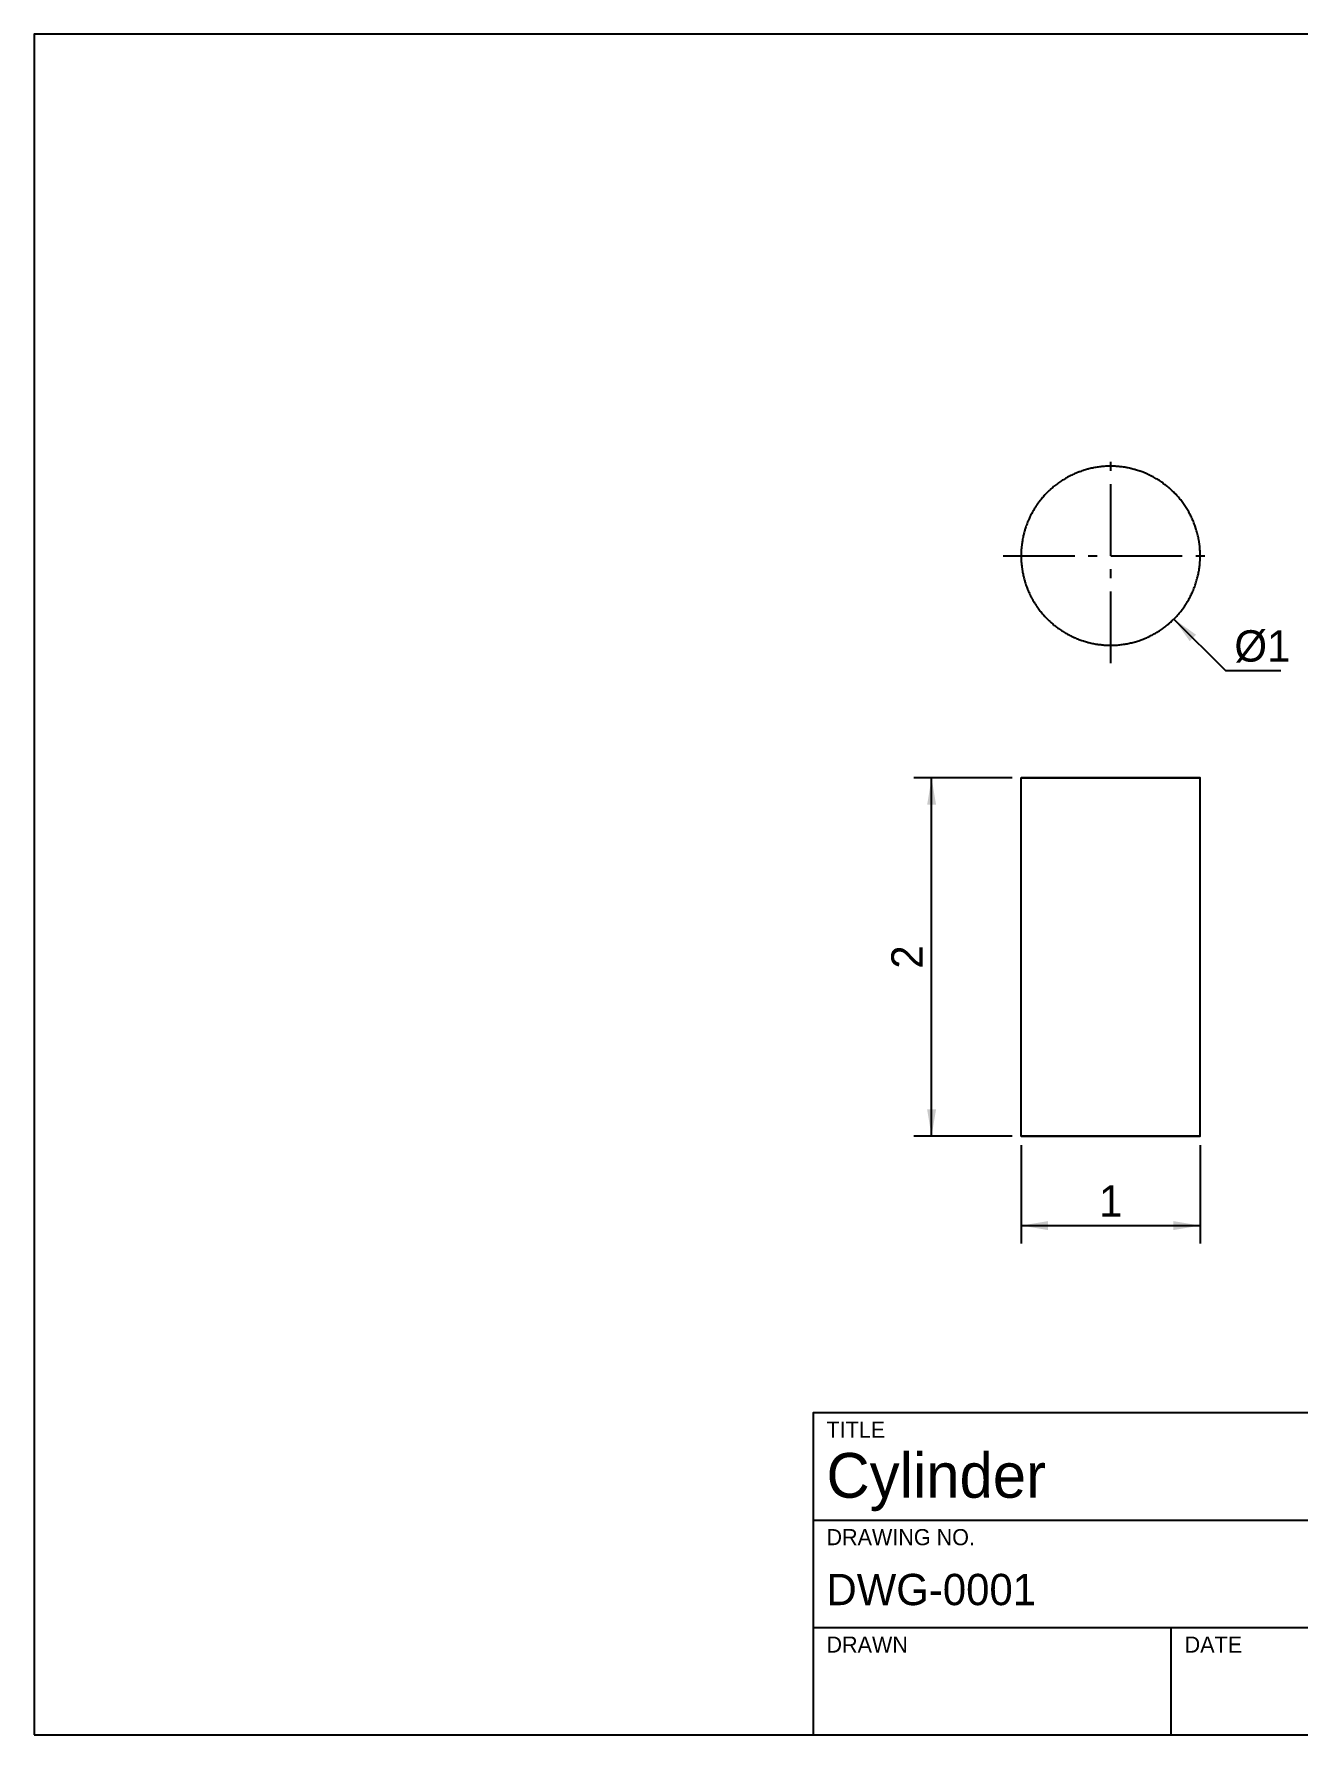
# Model space of a CAD drawing. Extents: x 20 to 287, y 10 to 200.
# Drawn here: x 20 to 161.2, y 10 to 200 of the extents above; entities that cross this region are included whole.
import ezdxf
from ezdxf.enums import TextEntityAlignment as Align

# ---------------------------------------------------------------- set-up
doc = ezdxf.new("R2010")
doc.units = 0
doc.linetypes.add('CENTER', pattern=[12, 8, -1.5, 1, -1.5])
for name, color, linetype in [('BORDER', 7, 'CONTINUOUS'), ('CENTRE', 1, 'CENTER'), ('DIMENSION', 3, 'CONTINUOUS'), ('TITLE', 7, 'CONTINUOUS'), ('VISIBLE', 7, 'CONTINUOUS')]:
    doc.layers.add(name, color=color, linetype=linetype)
doc.styles.get("Standard").update_dxf_attribs({"font": 'txt', "width": 0.6})

msp = doc.modelspace()

# ---------------------------------------------------------------- linework, layer by layer
at = {"layer": 'BORDER'}
msp.add_lwpolyline([(20, 10), (287, 10), (287, 200), (20, 200), (20, 10)], dxfattribs=at)
at = {"layer": 'CENTRE'}
for p, q in [((140.24, 129.72), (140.24, 153.72)), ((128.24, 141.72), (152.24, 141.72))]:
    msp.add_line(p, q, dxfattribs=at)
at = {"layer": 'DIMENSION'}
for p, q in [((129.24, 116.9), (118.24, 116.9)), ((120.24, 76.9), (120.24, 116.9)), ((129.24, 76.9), (118.24, 76.9)), ((130.24, 75.9), (130.24, 64.9)), ((150.24, 75.9), (150.24, 64.9)), ((130.24, 66.9), (150.24, 66.9))]:
    msp.add_line(p, q, dxfattribs=at)
msp.add_lwpolyline([(147.31, 134.65), (153.06, 128.9), (159.26, 128.9)], dxfattribs=at)
for points in [[(147.31, 134.65), (149.07, 132.18), (149.78, 132.89)], [(120.24, 116.9), (119.74, 113.9), (120.74, 113.9)], [(120.24, 76.9), (120.74, 79.9), (119.74, 79.9)], [(130.24, 66.9), (133.24, 66.4), (133.24, 67.4)], [(150.24, 66.9), (147.24, 67.4), (147.24, 66.4)]]:
    msp.add_solid(points, dxfattribs=at)
at = {"layer": 'TITLE'}
for p, q in [((107, 34), (217, 34)), ((107, 22), (217, 22)), ((147, 10), (147, 22))]:
    msp.add_line(p, q, dxfattribs=at)
msp.add_lwpolyline([(107, 10), (287, 10), (287, 46), (107, 46), (107, 10)], dxfattribs=at)
at = {"layer": 'VISIBLE'}
for points in [[(150.24, 141.72), (150.23, 141.86), (150.23, 141.99), (150.23, 142.13), (150.22, 142.26), (150.22, 142.26), (150.21, 142.4), (150.2, 142.53), (150.19, 142.67), (150.18, 142.8), (150.18, 142.8), (150.16, 142.93), (150.15, 143.07), (150.13, 143.2), (150.11, 143.33), (150.11, 143.33), (150.08, 143.47), (150.06, 143.6), (150.03, 143.73), (150.01, 143.86), (150.01, 143.86), (149.98, 143.99), (149.94, 144.12), (149.91, 144.25), (149.88, 144.38), (149.88, 144.38), (149.84, 144.51), (149.8, 144.64), (149.76, 144.77), (149.72, 144.89), (149.72, 144.9), (149.68, 145.03), (149.63, 145.15), (149.58, 145.28), (149.54, 145.4), (149.53, 145.4), (149.48, 145.53), (149.43, 145.65), (149.38, 145.78), (149.33, 145.89), (149.32, 145.9), (149.27, 146.02), (149.21, 146.14), (149.15, 146.26), (149.09, 146.37), (149.09, 146.38), (149.02, 146.5), (148.96, 146.62), (148.89, 146.73), (148.83, 146.84), (148.82, 146.85), (148.75, 146.97), (148.68, 147.08), (148.61, 147.19), (148.54, 147.29), (148.53, 147.31), (148.46, 147.42), (148.38, 147.53), (148.3, 147.64), (148.23, 147.73), (148.22, 147.74), (148.14, 147.85), (148.06, 147.96), (147.97, 148.06), (147.9, 148.15), (147.89, 148.16), (147.8, 148.27), (147.71, 148.37), (147.62, 148.47), (147.54, 148.55), (147.53, 148.57), (147.44, 148.66), (147.34, 148.76), (147.25, 148.86), (147.16, 148.94), (147.15, 148.95), (147.05, 149.04), (146.95, 149.13), (146.85, 149.22), (146.77, 149.3), (146.75, 149.31), (146.65, 149.4), (146.55, 149.48), (146.44, 149.57), (146.35, 149.64), (146.33, 149.65), (146.23, 149.73), (146.12, 149.81), (146.01, 149.89), (145.92, 149.95), (145.9, 149.97), (145.79, 150.04), (145.68, 150.12), (145.56, 150.19), (145.47, 150.25), (145.45, 150.26), (145.33, 150.33), (145.22, 150.4), (145.1, 150.46), (145, 150.52), (144.98, 150.53), (144.86, 150.59), (144.74, 150.65), (144.62, 150.71), (144.52, 150.76), (144.5, 150.77), (144.38, 150.83), (144.26, 150.88), (144.13, 150.93), (144.03, 150.98), (144.01, 150.99), (143.88, 151.04), (143.76, 151.08), (143.63, 151.13), (143.53, 151.17), (143.5, 151.18), (143.38, 151.22), (143.25, 151.26), (143.12, 151.3), (143.02, 151.33), (142.99, 151.34), (142.86, 151.37), (142.73, 151.41), (142.6, 151.44), (142.5, 151.47), (142.47, 151.47), (142.34, 151.5), (142.21, 151.53), (142.08, 151.55), (141.97, 151.57), (141.94, 151.58), (141.81, 151.6), (141.68, 151.62), (141.54, 151.64), (141.44, 151.65), (141.41, 151.66), (141.28, 151.67), (141.14, 151.68), (141.01, 151.7), (140.91, 151.7), (140.87, 151.7), (140.74, 151.71), (140.61, 151.72), (140.47, 151.72), (140.37, 151.72), (140.34, 151.72), (140.2, 151.72), (140.07, 151.72), (139.93, 151.72), (139.83, 151.72), (139.8, 151.72), (139.66, 151.71), (139.53, 151.7), (139.4, 151.69), (139.3, 151.68), (139.26, 151.68), (139.13, 151.66), (138.99, 151.65), (138.86, 151.63), (138.76, 151.62), (138.73, 151.61), (138.6, 151.59), (138.46, 151.57), (138.33, 151.54), (138.24, 151.52), (138.2, 151.52), (138.07, 151.49), (137.94, 151.46), (137.8, 151.43), (137.71, 151.4), (137.67, 151.39), (137.54, 151.36), (137.42, 151.32), (137.29, 151.28), (137.2, 151.25), (137.16, 151.24), (137.03, 151.2), (136.9, 151.15), (136.78, 151.11), (136.69, 151.08), (136.65, 151.06), (136.53, 151.01), (136.4, 150.96), (136.28, 150.91), (136.19, 150.87), (136.15, 150.85), (136.03, 150.8), (135.91, 150.74), (135.79, 150.68), (135.71, 150.64), (135.67, 150.62), (135.55, 150.56), (135.43, 150.5), (135.31, 150.43), (135.24, 150.39), (135.2, 150.36), (135.08, 150.29), (134.97, 150.22), (134.85, 150.15), (134.78, 150.1), (134.74, 150.08), (134.63, 150), (134.52, 149.93), (134.41, 149.85), (134.34, 149.8), (134.3, 149.77), (134.19, 149.69), (134.08, 149.61), (133.98, 149.53), (133.91, 149.47), (133.87, 149.44), (133.77, 149.35), (133.67, 149.27), (133.57, 149.18), (133.5, 149.12), (133.47, 149.09), (133.37, 149), (133.27, 148.9), (133.18, 148.81), (133.12, 148.75), (133.08, 148.71), (132.99, 148.62), (132.9, 148.52), (132.81, 148.42), (132.75, 148.36), (132.72, 148.32), (132.63, 148.22), (132.54, 148.11), (132.46, 148.01), (132.41, 147.94), (132.37, 147.9), (132.29, 147.8), (132.21, 147.69), (132.13, 147.58), (132.08, 147.52), (132.05, 147.47), (131.98, 147.36), (131.9, 147.25), (131.83, 147.14), (131.78, 147.07), (131.75, 147.02), (131.68, 146.91), (131.62, 146.79), (131.55, 146.68), (131.51, 146.61), (131.48, 146.56), (131.42, 146.44), (131.35, 146.32), (131.29, 146.2), (131.26, 146.13), (131.23, 146.08), (131.18, 145.96), (131.12, 145.84), (131.07, 145.71), (131.04, 145.64), (131.01, 145.59), (130.96, 145.47), (130.91, 145.34), (130.86, 145.22), (130.84, 145.15), (130.82, 145.09), (130.77, 144.96), (130.73, 144.83), (130.69, 144.71), (130.67, 144.64), (130.65, 144.58), (130.61, 144.45), (130.58, 144.32), (130.54, 144.19), (130.53, 144.12), (130.51, 144.06), (130.48, 143.93), (130.45, 143.8), (130.43, 143.66), (130.41, 143.59), (130.4, 143.53), (130.38, 143.4), (130.36, 143.27), (130.34, 143.13), (130.33, 143.06), (130.32, 143), (130.3, 142.87), (130.29, 142.73), (130.27, 142.6), (130.27, 142.53), (130.26, 142.46), (130.25, 142.33), (130.25, 142.2), (130.24, 142.06), (130.24, 141.99), (130.24, 141.93), (130.24, 141.79), (130.24, 141.66), (130.24, 141.52), (130.24, 141.46), (130.24, 141.39), (130.25, 141.25), (130.25, 141.12), (130.26, 140.99), (130.27, 140.92), (130.27, 140.85), (130.29, 140.72), (130.3, 140.58), (130.32, 140.45), (130.33, 140.39), (130.34, 140.32), (130.36, 140.18), (130.38, 140.05), (130.4, 139.92), (130.41, 139.86), (130.43, 139.79), (130.45, 139.65), (130.48, 139.52), (130.51, 139.39), (130.53, 139.33), (130.54, 139.26), (130.58, 139.13), (130.61, 139), (130.65, 138.87), (130.67, 138.81), (130.69, 138.74), (130.73, 138.62), (130.77, 138.49), (130.82, 138.36), (130.84, 138.3), (130.86, 138.23), (130.91, 138.11), (130.96, 137.98), (131.01, 137.86), (131.04, 137.81), (131.07, 137.74), (131.12, 137.61), (131.18, 137.49), (131.23, 137.37), (131.26, 137.32), (131.29, 137.25), (131.35, 137.13), (131.42, 137.01), (131.48, 136.89), (131.51, 136.84), (131.55, 136.77), (131.62, 136.66), (131.68, 136.54), (131.75, 136.43), (131.78, 136.38), (131.83, 136.31), (131.9, 136.2), (131.98, 136.09), (132.05, 135.98), (132.08, 135.93), (132.13, 135.87), (132.21, 135.76), (132.29, 135.65), (132.37, 135.55), (132.41, 135.51), (132.46, 135.44), (132.54, 135.34), (132.63, 135.23), (132.72, 135.13), (132.75, 135.09), (132.81, 135.03), (132.9, 134.93), (132.99, 134.83), (133.08, 134.74), (133.12, 134.7), (133.18, 134.64), (133.27, 134.55), (133.37, 134.45), (133.47, 134.36), (133.5, 134.33), (133.57, 134.27), (133.67, 134.18), (133.77, 134.1), (133.87, 134.01), (133.91, 133.98), (133.98, 133.92), (134.08, 133.84), (134.19, 133.76), (134.3, 133.68), (134.34, 133.65), (134.41, 133.6), (134.52, 133.52), (134.63, 133.45), (134.74, 133.37), (134.78, 133.35), (134.85, 133.3), (134.97, 133.23), (135.08, 133.16), (135.2, 133.09), (135.24, 133.06), (135.31, 133.02), (135.43, 132.95), (135.55, 132.89), (135.67, 132.83), (135.71, 132.81), (135.79, 132.77), (135.91, 132.71), (136.03, 132.65), (136.15, 132.6), (136.19, 132.58), (136.28, 132.54), (136.4, 132.49), (136.53, 132.44), (136.65, 132.39), (136.69, 132.37), (136.78, 132.34), (136.9, 132.3), (137.03, 132.25), (137.16, 132.21), (137.2, 132.2), (137.29, 132.17), (137.42, 132.13), (137.54, 132.09), (137.67, 132.06), (137.71, 132.05), (137.8, 132.02), (137.94, 131.99), (138.07, 131.96), (138.2, 131.93), (138.24, 131.93), (138.33, 131.91), (138.46, 131.88), (138.6, 131.86), (138.73, 131.84), (138.76, 131.83), (138.86, 131.82), (138.99, 131.8), (139.13, 131.79), (139.26, 131.77), (139.3, 131.77), (139.4, 131.76), (139.53, 131.75), (139.66, 131.74), (139.8, 131.73), (139.83, 131.73), (139.93, 131.73), (140.07, 131.73), (140.2, 131.73), (140.34, 131.73), (140.37, 131.73), (140.47, 131.73), (140.61, 131.73), (140.74, 131.74), (140.87, 131.75), (140.91, 131.75), (141.01, 131.75), (141.14, 131.77), (141.28, 131.78), (141.41, 131.79), (141.44, 131.8), (141.54, 131.81), (141.68, 131.83), (141.81, 131.85), (141.94, 131.87), (141.97, 131.88), (142.08, 131.9), (142.21, 131.92), (142.34, 131.95), (142.47, 131.98), (142.5, 131.98), (142.6, 132.01), (142.73, 132.04), (142.86, 132.08), (142.99, 132.11), (143.02, 132.12), (143.12, 132.15), (143.25, 132.19), (143.38, 132.23), (143.5, 132.27), (143.53, 132.28), (143.63, 132.32), (143.76, 132.37), (143.88, 132.41), (144.01, 132.46), (144.03, 132.47), (144.13, 132.52), (144.26, 132.57), (144.38, 132.62), (144.5, 132.68), (144.52, 132.69), (144.62, 132.74), (144.74, 132.8), (144.86, 132.86), (144.98, 132.92), (145, 132.93), (145.1, 132.99), (145.22, 133.05), (145.33, 133.12), (145.45, 133.19), (145.47, 133.2), (145.56, 133.26), (145.68, 133.33), (145.79, 133.41), (145.9, 133.48), (145.92, 133.5), (146.01, 133.56), (146.12, 133.64), (146.23, 133.72), (146.33, 133.8), (146.35, 133.81), (146.44, 133.88), (146.55, 133.97), (146.65, 134.05), (146.75, 134.14), (146.77, 134.15), (146.85, 134.23), (146.95, 134.32), (147.05, 134.41), (147.15, 134.5), (147.16, 134.51), (147.25, 134.59), (147.34, 134.69), (147.44, 134.79), (147.53, 134.88), (147.54, 134.9), (147.62, 134.98), (147.71, 135.08), (147.8, 135.18), (147.89, 135.29), (147.9, 135.3), (147.97, 135.39), (148.06, 135.49), (148.14, 135.6), (148.22, 135.71), (148.23, 135.72), (148.3, 135.81), (148.38, 135.92), (148.46, 136.03), (148.53, 136.14), (148.54, 136.16), (148.61, 136.26), (148.68, 136.37), (148.75, 136.48), (148.82, 136.6), (148.83, 136.61), (148.89, 136.72), (148.96, 136.83), (149.02, 136.95), (149.09, 137.07), (149.09, 137.08), (149.15, 137.19), (149.21, 137.31), (149.27, 137.43), (149.32, 137.55), (149.33, 137.56), (149.38, 137.67), (149.43, 137.8), (149.48, 137.92), (149.53, 138.05), (149.54, 138.05), (149.58, 138.17), (149.63, 138.3), (149.68, 138.42), (149.72, 138.55), (149.72, 138.56), (149.76, 138.68), (149.8, 138.81), (149.84, 138.94), (149.88, 139.07), (149.88, 139.07), (149.91, 139.2), (149.94, 139.33), (149.98, 139.46), (150.01, 139.59), (150.01, 139.59), (150.03, 139.72), (150.06, 139.85), (150.08, 139.98), (150.11, 140.12), (150.11, 140.12), (150.13, 140.25), (150.15, 140.38), (150.16, 140.52), (150.18, 140.65), (150.18, 140.65), (150.19, 140.78), (150.2, 140.92), (150.21, 141.05), (150.22, 141.19), (150.22, 141.19), (150.23, 141.32), (150.23, 141.46), (150.23, 141.59), (150.24, 141.72)], [(150.24, 141.72), (150.23, 141.86), (150.23, 141.99), (150.23, 142.13), (150.22, 142.26), (150.22, 142.26), (150.21, 142.4), (150.2, 142.53), (150.19, 142.67), (150.18, 142.8), (150.18, 142.8), (150.16, 142.93), (150.15, 143.07), (150.13, 143.2), (150.11, 143.33), (150.11, 143.33), (150.08, 143.47), (150.06, 143.6), (150.03, 143.73), (150.01, 143.86), (150.01, 143.86), (149.98, 143.99), (149.94, 144.12), (149.91, 144.25), (149.88, 144.38), (149.88, 144.38), (149.84, 144.51), (149.8, 144.64), (149.76, 144.77), (149.72, 144.89), (149.72, 144.9), (149.68, 145.03), (149.63, 145.15), (149.58, 145.28), (149.54, 145.4), (149.53, 145.4), (149.48, 145.53), (149.43, 145.65), (149.38, 145.78), (149.33, 145.89), (149.32, 145.9), (149.27, 146.02), (149.21, 146.14), (149.15, 146.26), (149.09, 146.37), (149.09, 146.38), (149.02, 146.5), (148.96, 146.62), (148.89, 146.73), (148.83, 146.84), (148.82, 146.85), (148.75, 146.97), (148.68, 147.08), (148.61, 147.19), (148.54, 147.29), (148.53, 147.31), (148.46, 147.42), (148.38, 147.53), (148.3, 147.64), (148.23, 147.73), (148.22, 147.74), (148.14, 147.85), (148.06, 147.96), (147.97, 148.06), (147.9, 148.15), (147.89, 148.16), (147.8, 148.27), (147.71, 148.37), (147.62, 148.47), (147.54, 148.55), (147.53, 148.57), (147.44, 148.66), (147.34, 148.76), (147.25, 148.86), (147.16, 148.94), (147.15, 148.95), (147.05, 149.04), (146.95, 149.13), (146.85, 149.22), (146.77, 149.3), (146.75, 149.31), (146.65, 149.4), (146.55, 149.48), (146.44, 149.57), (146.35, 149.64), (146.33, 149.65), (146.23, 149.73), (146.12, 149.81), (146.01, 149.89), (145.92, 149.95), (145.9, 149.97), (145.79, 150.04), (145.68, 150.12), (145.56, 150.19), (145.47, 150.25), (145.45, 150.26), (145.33, 150.33), (145.22, 150.4), (145.1, 150.46), (145, 150.52), (144.98, 150.53), (144.86, 150.59), (144.74, 150.65), (144.62, 150.71), (144.52, 150.76), (144.5, 150.77), (144.38, 150.83), (144.26, 150.88), (144.13, 150.93), (144.03, 150.98), (144.01, 150.99), (143.88, 151.04), (143.76, 151.08), (143.63, 151.13), (143.53, 151.17), (143.5, 151.18), (143.38, 151.22), (143.25, 151.26), (143.12, 151.3), (143.02, 151.33), (142.99, 151.34), (142.86, 151.37), (142.73, 151.41), (142.6, 151.44), (142.5, 151.47), (142.47, 151.47), (142.34, 151.5), (142.21, 151.53), (142.08, 151.55), (141.97, 151.57), (141.94, 151.58), (141.81, 151.6), (141.68, 151.62), (141.54, 151.64), (141.44, 151.65), (141.41, 151.66), (141.28, 151.67), (141.14, 151.68), (141.01, 151.7), (140.91, 151.7), (140.87, 151.7), (140.74, 151.71), (140.61, 151.72), (140.47, 151.72), (140.37, 151.72), (140.34, 151.72), (140.2, 151.72), (140.07, 151.72), (139.93, 151.72), (139.83, 151.72), (139.8, 151.72), (139.66, 151.71), (139.53, 151.7), (139.4, 151.69), (139.3, 151.68), (139.26, 151.68), (139.13, 151.66), (138.99, 151.65), (138.86, 151.63), (138.76, 151.62), (138.73, 151.61), (138.6, 151.59), (138.46, 151.57), (138.33, 151.54), (138.24, 151.52), (138.2, 151.52), (138.07, 151.49), (137.94, 151.46), (137.8, 151.43), (137.71, 151.4), (137.67, 151.39), (137.54, 151.36), (137.42, 151.32), (137.29, 151.28), (137.2, 151.25), (137.16, 151.24), (137.03, 151.2), (136.9, 151.15), (136.78, 151.11), (136.69, 151.08), (136.65, 151.06), (136.53, 151.01), (136.4, 150.96), (136.28, 150.91), (136.19, 150.87), (136.15, 150.85), (136.03, 150.8), (135.91, 150.74), (135.79, 150.68), (135.71, 150.64), (135.67, 150.62), (135.55, 150.56), (135.43, 150.5), (135.31, 150.43), (135.24, 150.39), (135.2, 150.36), (135.08, 150.29), (134.97, 150.22), (134.85, 150.15), (134.78, 150.1), (134.74, 150.08), (134.63, 150), (134.52, 149.93), (134.41, 149.85), (134.34, 149.8), (134.3, 149.77), (134.19, 149.69), (134.08, 149.61), (133.98, 149.53), (133.91, 149.47), (133.87, 149.44), (133.77, 149.35), (133.67, 149.27), (133.57, 149.18), (133.5, 149.12), (133.47, 149.09), (133.37, 149), (133.27, 148.9), (133.18, 148.81), (133.12, 148.75), (133.08, 148.71), (132.99, 148.62), (132.9, 148.52), (132.81, 148.42), (132.75, 148.36), (132.72, 148.32), (132.63, 148.22), (132.54, 148.11), (132.46, 148.01), (132.41, 147.94), (132.37, 147.9), (132.29, 147.8), (132.21, 147.69), (132.13, 147.58), (132.08, 147.52), (132.05, 147.47), (131.98, 147.36), (131.9, 147.25), (131.83, 147.14), (131.78, 147.07), (131.75, 147.02), (131.68, 146.91), (131.62, 146.79), (131.55, 146.68), (131.51, 146.61), (131.48, 146.56), (131.42, 146.44), (131.35, 146.32), (131.29, 146.2), (131.26, 146.13), (131.23, 146.08), (131.18, 145.96), (131.12, 145.84), (131.07, 145.71), (131.04, 145.64), (131.01, 145.59), (130.96, 145.47), (130.91, 145.34), (130.86, 145.22), (130.84, 145.15), (130.82, 145.09), (130.77, 144.96), (130.73, 144.83), (130.69, 144.71), (130.67, 144.64), (130.65, 144.58), (130.61, 144.45), (130.58, 144.32), (130.54, 144.19), (130.53, 144.12), (130.51, 144.06), (130.48, 143.93), (130.45, 143.8), (130.43, 143.66), (130.41, 143.59), (130.4, 143.53), (130.38, 143.4), (130.36, 143.27), (130.34, 143.13), (130.33, 143.06), (130.32, 143), (130.3, 142.87), (130.29, 142.73), (130.27, 142.6), (130.27, 142.53), (130.26, 142.46), (130.25, 142.33), (130.25, 142.2), (130.24, 142.06), (130.24, 141.99), (130.24, 141.93), (130.24, 141.79), (130.24, 141.66), (130.24, 141.52), (130.24, 141.46), (130.24, 141.39), (130.25, 141.25), (130.25, 141.12), (130.26, 140.99), (130.27, 140.92), (130.27, 140.85), (130.29, 140.72), (130.3, 140.58), (130.32, 140.45), (130.33, 140.39), (130.34, 140.32), (130.36, 140.18), (130.38, 140.05), (130.4, 139.92), (130.41, 139.86), (130.43, 139.79), (130.45, 139.65), (130.48, 139.52), (130.51, 139.39), (130.53, 139.33), (130.54, 139.26), (130.58, 139.13), (130.61, 139), (130.65, 138.87), (130.67, 138.81), (130.69, 138.74), (130.73, 138.62), (130.77, 138.49), (130.82, 138.36), (130.84, 138.3), (130.86, 138.23), (130.91, 138.11), (130.96, 137.98), (131.01, 137.86), (131.04, 137.81), (131.07, 137.74), (131.12, 137.61), (131.18, 137.49), (131.23, 137.37), (131.26, 137.32), (131.29, 137.25), (131.35, 137.13), (131.42, 137.01), (131.48, 136.89), (131.51, 136.84), (131.55, 136.77), (131.62, 136.66), (131.68, 136.54), (131.75, 136.43), (131.78, 136.38), (131.83, 136.31), (131.9, 136.2), (131.98, 136.09), (132.05, 135.98), (132.08, 135.93), (132.13, 135.87), (132.21, 135.76), (132.29, 135.65), (132.37, 135.55), (132.41, 135.51), (132.46, 135.44), (132.54, 135.34), (132.63, 135.23), (132.72, 135.13), (132.75, 135.09), (132.81, 135.03), (132.9, 134.93), (132.99, 134.83), (133.08, 134.74), (133.12, 134.7), (133.18, 134.64), (133.27, 134.55), (133.37, 134.45), (133.47, 134.36), (133.5, 134.33), (133.57, 134.27), (133.67, 134.18), (133.77, 134.1), (133.87, 134.01), (133.91, 133.98), (133.98, 133.92), (134.08, 133.84), (134.19, 133.76), (134.3, 133.68), (134.34, 133.65), (134.41, 133.6), (134.52, 133.52), (134.63, 133.45), (134.74, 133.37), (134.78, 133.35), (134.85, 133.3), (134.97, 133.23), (135.08, 133.16), (135.2, 133.09), (135.24, 133.06), (135.31, 133.02), (135.43, 132.95), (135.55, 132.89), (135.67, 132.83), (135.71, 132.81), (135.79, 132.77), (135.91, 132.71), (136.03, 132.65), (136.15, 132.6), (136.19, 132.58), (136.28, 132.54), (136.4, 132.49), (136.53, 132.44), (136.65, 132.39), (136.69, 132.37), (136.78, 132.34), (136.9, 132.3), (137.03, 132.25), (137.16, 132.21), (137.2, 132.2), (137.29, 132.17), (137.42, 132.13), (137.54, 132.09), (137.67, 132.06), (137.71, 132.05), (137.8, 132.02), (137.94, 131.99), (138.07, 131.96), (138.2, 131.93), (138.24, 131.93), (138.33, 131.91), (138.46, 131.88), (138.6, 131.86), (138.73, 131.84), (138.76, 131.83), (138.86, 131.82), (138.99, 131.8), (139.13, 131.79), (139.26, 131.77), (139.3, 131.77), (139.4, 131.76), (139.53, 131.75), (139.66, 131.74), (139.8, 131.73), (139.83, 131.73), (139.93, 131.73), (140.07, 131.73), (140.2, 131.73), (140.34, 131.73), (140.37, 131.73), (140.47, 131.73), (140.61, 131.73), (140.74, 131.74), (140.87, 131.75), (140.91, 131.75), (141.01, 131.75), (141.14, 131.77), (141.28, 131.78), (141.41, 131.79), (141.44, 131.8), (141.54, 131.81), (141.68, 131.83), (141.81, 131.85), (141.94, 131.87), (141.97, 131.88), (142.08, 131.9), (142.21, 131.92), (142.34, 131.95), (142.47, 131.98), (142.5, 131.98), (142.6, 132.01), (142.73, 132.04), (142.86, 132.08), (142.99, 132.11), (143.02, 132.12), (143.12, 132.15), (143.25, 132.19), (143.38, 132.23), (143.5, 132.27), (143.53, 132.28), (143.63, 132.32), (143.76, 132.37), (143.88, 132.41), (144.01, 132.46), (144.03, 132.47), (144.13, 132.52), (144.26, 132.57), (144.38, 132.62), (144.5, 132.68), (144.52, 132.69), (144.62, 132.74), (144.74, 132.8), (144.86, 132.86), (144.98, 132.92), (145, 132.93), (145.1, 132.99), (145.22, 133.05), (145.33, 133.12), (145.45, 133.19), (145.47, 133.2), (145.56, 133.26), (145.68, 133.33), (145.79, 133.41), (145.9, 133.48), (145.92, 133.5), (146.01, 133.56), (146.12, 133.64), (146.23, 133.72), (146.33, 133.8), (146.35, 133.81), (146.44, 133.88), (146.55, 133.97), (146.65, 134.05), (146.75, 134.14), (146.77, 134.15), (146.85, 134.23), (146.95, 134.32), (147.05, 134.41), (147.15, 134.5), (147.16, 134.51), (147.25, 134.59), (147.34, 134.69), (147.44, 134.79), (147.53, 134.88), (147.54, 134.9), (147.62, 134.98), (147.71, 135.08), (147.8, 135.18), (147.89, 135.29), (147.9, 135.3), (147.97, 135.39), (148.06, 135.49), (148.14, 135.6), (148.22, 135.71), (148.23, 135.72), (148.3, 135.81), (148.38, 135.92), (148.46, 136.03), (148.53, 136.14), (148.54, 136.16), (148.61, 136.26), (148.68, 136.37), (148.75, 136.48), (148.82, 136.6), (148.83, 136.61), (148.89, 136.72), (148.96, 136.83), (149.02, 136.95), (149.09, 137.07), (149.09, 137.08), (149.15, 137.19), (149.21, 137.31), (149.27, 137.43), (149.32, 137.55), (149.33, 137.56), (149.38, 137.67), (149.43, 137.8), (149.48, 137.92), (149.53, 138.05), (149.54, 138.05), (149.58, 138.17), (149.63, 138.3), (149.68, 138.42), (149.72, 138.55), (149.72, 138.56), (149.76, 138.68), (149.8, 138.81), (149.84, 138.94), (149.88, 139.07), (149.88, 139.07), (149.91, 139.2), (149.94, 139.33), (149.98, 139.46), (150.01, 139.59), (150.01, 139.59), (150.03, 139.72), (150.06, 139.85), (150.08, 139.98), (150.11, 140.12), (150.11, 140.12), (150.13, 140.25), (150.15, 140.38), (150.16, 140.52), (150.18, 140.65), (150.18, 140.65), (150.19, 140.78), (150.2, 140.92), (150.21, 141.05), (150.22, 141.19), (150.22, 141.19), (150.23, 141.32), (150.23, 141.46), (150.23, 141.59), (150.24, 141.72)], [(150.24, 116.9), (150.23, 116.9), (150.23, 116.9), (150.23, 116.9), (150.22, 116.9), (150.21, 116.9), (150.2, 116.9), (150.2, 116.9), (150.19, 116.9), (150.18, 116.9), (150.16, 116.9), (150.15, 116.9), (150.13, 116.9), (150.11, 116.9), (150.1, 116.9), (150.08, 116.9), (150.06, 116.9), (150.03, 116.9), (150.01, 116.9), (149.98, 116.9), (149.94, 116.9), (149.92, 116.9), (149.91, 116.9), (149.88, 116.9), (149.84, 116.9), (149.8, 116.9), (149.76, 116.9), (149.72, 116.9), (149.68, 116.9), (149.68, 116.9), (149.63, 116.9), (149.58, 116.9), (149.53, 116.9), (149.48, 116.9), (149.43, 116.9), (149.38, 116.9), (149.37, 116.9), (149.32, 116.9), (149.27, 116.9), (149.21, 116.9), (149.15, 116.9), (149.09, 116.9), (149.02, 116.9), (149, 116.9), (148.96, 116.9), (148.89, 116.9), (148.82, 116.9), (148.75, 116.9), (148.68, 116.9), (148.61, 116.9), (148.57, 116.9), (148.53, 116.9), (148.46, 116.9), (148.38, 116.9), (148.3, 116.9), (148.22, 116.9), (148.14, 116.9), (148.07, 116.9), (148.06, 116.9), (147.97, 116.9), (147.89, 116.9), (147.8, 116.9), (147.71, 116.9), (147.62, 116.9), (147.53, 116.9), (147.53, 116.9), (147.44, 116.9), (147.34, 116.9), (147.25, 116.9), (147.15, 116.9), (147.05, 116.9), (146.95, 116.9), (146.93, 116.9), (146.85, 116.9), (146.75, 116.9), (146.65, 116.9), (146.55, 116.9), (146.44, 116.9), (146.33, 116.9), (146.28, 116.9), (146.23, 116.9), (146.12, 116.9), (146.01, 116.9), (145.9, 116.9), (145.79, 116.9), (145.68, 116.9), (145.59, 116.9), (145.56, 116.9), (145.45, 116.9), (145.33, 116.9), (145.22, 116.9), (145.1, 116.9), (144.98, 116.9), (144.87, 116.9), (144.86, 116.9), (144.74, 116.9), (144.62, 116.9), (144.5, 116.9), (144.38, 116.9), (144.26, 116.9), (144.13, 116.9), (144.11, 116.9), (144.01, 116.9), (143.88, 116.9), (143.76, 116.9), (143.63, 116.9), (143.5, 116.9), (143.38, 116.9), (143.33, 116.9), (143.25, 116.9), (143.12, 116.9), (142.99, 116.9), (142.86, 116.9), (142.73, 116.9), (142.6, 116.9), (142.52, 116.9), (142.47, 116.9), (142.34, 116.9), (142.21, 116.9), (142.08, 116.9), (141.94, 116.9), (141.81, 116.9), (141.7, 116.9), (141.68, 116.9), (141.54, 116.9), (141.41, 116.9), (141.28, 116.9), (141.14, 116.9), (141.01, 116.9), (140.87, 116.9), (140.86, 116.9), (140.74, 116.9), (140.61, 116.9), (140.47, 116.9), (140.34, 116.9), (140.2, 116.9), (140.07, 116.9), (140.03, 116.9), (139.93, 116.9), (139.8, 116.9), (139.66, 116.9), (139.53, 116.9), (139.4, 116.9), (139.26, 116.9), (139.19, 116.9), (139.13, 116.9), (138.99, 116.9), (138.86, 116.9), (138.73, 116.9), (138.6, 116.9), (138.46, 116.9), (138.36, 116.9), (138.33, 116.9), (138.2, 116.9), (138.07, 116.9), (137.94, 116.9), (137.8, 116.9), (137.67, 116.9), (137.55, 116.9), (137.54, 116.9), (137.42, 116.9), (137.29, 116.9), (137.16, 116.9), (137.03, 116.9), (136.9, 116.9), (136.78, 116.9), (136.75, 116.9), (136.65, 116.9), (136.53, 116.9), (136.4, 116.9), (136.28, 116.9), (136.15, 116.9), (136.03, 116.9), (135.98, 116.9), (135.91, 116.9), (135.79, 116.9), (135.67, 116.9), (135.55, 116.9), (135.43, 116.9), (135.31, 116.9), (135.24, 116.9), (135.2, 116.9), (135.08, 116.9), (134.97, 116.9), (134.85, 116.9), (134.74, 116.9), (134.63, 116.9), (134.53, 116.9), (134.52, 116.9), (134.41, 116.9), (134.3, 116.9), (134.19, 116.9), (134.08, 116.9), (133.98, 116.9), (133.87, 116.9), (133.86, 116.9), (133.77, 116.9), (133.67, 116.9), (133.57, 116.9), (133.47, 116.9), (133.37, 116.9), (133.27, 116.9), (133.24, 116.9), (133.18, 116.9), (133.08, 116.9), (132.99, 116.9), (132.9, 116.9), (132.81, 116.9), (132.72, 116.9), (132.67, 116.9), (132.63, 116.9), (132.54, 116.9), (132.46, 116.9), (132.37, 116.9), (132.29, 116.9), (132.21, 116.9), (132.15, 116.9), (132.13, 116.9), (132.05, 116.9), (131.98, 116.9), (131.9, 116.9), (131.83, 116.9), (131.75, 116.9), (131.68, 116.9), (131.68, 116.9), (131.62, 116.9), (131.55, 116.9), (131.48, 116.9), (131.42, 116.9), (131.35, 116.9), (131.29, 116.9), (131.28, 116.9), (131.23, 116.9), (131.18, 116.9), (131.12, 116.9), (131.07, 116.9), (131.01, 116.9), (130.96, 116.9), (130.94, 116.9), (130.91, 116.9), (130.86, 116.9), (130.82, 116.9), (130.77, 116.9), (130.73, 116.9), (130.69, 116.9), (130.66, 116.9), (130.65, 116.9), (130.61, 116.9), (130.58, 116.9), (130.54, 116.9), (130.51, 116.9), (130.48, 116.9), (130.45, 116.9), (130.45, 116.9), (130.43, 116.9), (130.4, 116.9), (130.38, 116.9), (130.36, 116.9), (130.34, 116.9), (130.32, 116.9), (130.31, 116.9), (130.3, 116.9), (130.29, 116.9), (130.27, 116.9), (130.26, 116.9), (130.25, 116.9), (130.25, 116.9), (130.24, 116.9), (130.24, 116.9), (130.24, 116.9), (130.24, 116.9), (130.24, 116.9), (130.24, 116.9), (130.24, 116.9), (130.24, 116.9), (130.25, 116.9), (130.25, 116.9), (130.26, 116.9), (130.27, 116.9), (130.29, 116.9), (130.3, 116.9), (130.31, 116.9), (130.32, 116.9), (130.34, 116.9), (130.36, 116.9), (130.38, 116.9), (130.4, 116.9), (130.43, 116.9), (130.45, 116.9), (130.45, 116.9), (130.48, 116.9), (130.51, 116.9), (130.54, 116.9), (130.58, 116.9), (130.61, 116.9), (130.65, 116.9), (130.66, 116.9), (130.69, 116.9), (130.73, 116.9), (130.77, 116.9), (130.82, 116.9), (130.86, 116.9), (130.91, 116.9), (130.94, 116.9), (130.96, 116.9), (131.01, 116.9), (131.07, 116.9), (131.12, 116.9), (131.18, 116.9), (131.23, 116.9), (131.28, 116.9), (131.29, 116.9), (131.35, 116.9), (131.42, 116.9), (131.48, 116.9), (131.55, 116.9), (131.62, 116.9), (131.68, 116.9), (131.68, 116.9), (131.75, 116.9), (131.83, 116.9), (131.9, 116.9), (131.98, 116.9), (132.05, 116.9), (132.13, 116.9), (132.15, 116.9), (132.21, 116.9), (132.29, 116.9), (132.37, 116.9), (132.46, 116.9), (132.54, 116.9), (132.63, 116.9), (132.67, 116.9), (132.72, 116.9), (132.81, 116.9), (132.9, 116.9), (132.99, 116.9), (133.08, 116.9), (133.18, 116.9), (133.24, 116.9), (133.27, 116.9), (133.37, 116.9), (133.47, 116.9), (133.57, 116.9), (133.67, 116.9), (133.77, 116.9), (133.86, 116.9), (133.87, 116.9), (133.98, 116.9), (134.08, 116.9), (134.19, 116.9), (134.3, 116.9), (134.41, 116.9), (134.52, 116.9), (134.53, 116.9), (134.63, 116.9), (134.74, 116.9), (134.85, 116.9), (134.97, 116.9), (135.08, 116.9), (135.2, 116.9), (135.24, 116.9), (135.31, 116.9), (135.43, 116.9), (135.55, 116.9), (135.67, 116.9), (135.79, 116.9), (135.91, 116.9), (135.98, 116.9), (136.03, 116.9), (136.15, 116.9), (136.28, 116.9), (136.4, 116.9), (136.53, 116.9), (136.65, 116.9), (136.75, 116.9), (136.78, 116.9), (136.9, 116.9), (137.03, 116.9), (137.16, 116.9), (137.29, 116.9), (137.42, 116.9), (137.54, 116.9), (137.55, 116.9), (137.67, 116.9), (137.8, 116.9), (137.94, 116.9), (138.07, 116.9), (138.2, 116.9), (138.33, 116.9), (138.36, 116.9), (138.46, 116.9), (138.6, 116.9), (138.73, 116.9), (138.86, 116.9), (138.99, 116.9), (139.13, 116.9), (139.19, 116.9), (139.26, 116.9), (139.4, 116.9), (139.53, 116.9), (139.66, 116.9), (139.8, 116.9), (139.93, 116.9), (140.03, 116.9), (140.07, 116.9), (140.2, 116.9), (140.34, 116.9), (140.47, 116.9), (140.61, 116.9), (140.74, 116.9), (140.86, 116.9), (140.87, 116.9), (141.01, 116.9), (141.14, 116.9), (141.28, 116.9), (141.41, 116.9), (141.54, 116.9), (141.68, 116.9), (141.7, 116.9), (141.81, 116.9), (141.94, 116.9), (142.08, 116.9), (142.21, 116.9), (142.34, 116.9), (142.47, 116.9), (142.52, 116.9), (142.6, 116.9), (142.73, 116.9), (142.86, 116.9), (142.99, 116.9), (143.12, 116.9), (143.25, 116.9), (143.33, 116.9), (143.38, 116.9), (143.5, 116.9), (143.63, 116.9), (143.76, 116.9), (143.88, 116.9), (144.01, 116.9), (144.11, 116.9), (144.13, 116.9), (144.26, 116.9), (144.38, 116.9), (144.5, 116.9), (144.62, 116.9), (144.74, 116.9), (144.86, 116.9), (144.87, 116.9), (144.98, 116.9), (145.1, 116.9), (145.22, 116.9), (145.33, 116.9), (145.45, 116.9), (145.56, 116.9), (145.59, 116.9), (145.68, 116.9), (145.79, 116.9), (145.9, 116.9), (146.01, 116.9), (146.12, 116.9), (146.23, 116.9), (146.28, 116.9), (146.33, 116.9), (146.44, 116.9), (146.55, 116.9), (146.65, 116.9), (146.75, 116.9), (146.85, 116.9), (146.93, 116.9), (146.95, 116.9), (147.05, 116.9), (147.15, 116.9), (147.25, 116.9), (147.34, 116.9), (147.44, 116.9), (147.53, 116.9), (147.53, 116.9), (147.62, 116.9), (147.71, 116.9), (147.8, 116.9), (147.89, 116.9), (147.97, 116.9), (148.06, 116.9), (148.07, 116.9), (148.14, 116.9), (148.22, 116.9), (148.3, 116.9), (148.38, 116.9), (148.46, 116.9), (148.53, 116.9), (148.57, 116.9), (148.61, 116.9), (148.68, 116.9), (148.75, 116.9), (148.82, 116.9), (148.89, 116.9), (148.96, 116.9), (149, 116.9), (149.02, 116.9), (149.09, 116.9), (149.15, 116.9), (149.21, 116.9), (149.27, 116.9), (149.32, 116.9), (149.37, 116.9), (149.38, 116.9), (149.43, 116.9), (149.48, 116.9), (149.53, 116.9), (149.58, 116.9), (149.63, 116.9), (149.68, 116.9), (149.68, 116.9), (149.72, 116.9), (149.76, 116.9), (149.8, 116.9), (149.84, 116.9), (149.88, 116.9), (149.91, 116.9), (149.92, 116.9), (149.94, 116.9), (149.98, 116.9), (150.01, 116.9), (150.03, 116.9), (150.06, 116.9), (150.08, 116.9), (150.1, 116.9), (150.11, 116.9), (150.13, 116.9), (150.15, 116.9), (150.16, 116.9), (150.18, 116.9), (150.19, 116.9), (150.2, 116.9), (150.2, 116.9), (150.21, 116.9), (150.22, 116.9), (150.23, 116.9), (150.23, 116.9), (150.23, 116.9), (150.24, 116.9)], [(130.24, 76.9), (130.24, 77.4), (130.24, 77.48), (130.24, 77.93), (130.24, 78.11), (130.24, 78.46), (130.24, 78.74), (130.24, 78.99), (130.24, 79.36), (130.24, 79.53), (130.24, 79.99), (130.24, 80.06), (130.24, 80.6), (130.24, 80.61), (130.24, 81.13), (130.24, 81.24), (130.24, 81.67), (130.24, 81.87), (130.24, 82.2), (130.24, 82.49), (130.24, 82.74), (130.24, 83.12), (130.24, 83.27), (130.24, 83.75), (130.24, 83.8), (130.24, 84.34), (130.24, 84.37), (130.24, 84.87), (130.24, 85), (130.24, 85.41), (130.24, 85.62), (130.24, 85.94), (130.24, 86.25), (130.24, 86.48), (130.24, 86.88), (130.24, 87.01), (130.24, 87.5), (130.24, 87.54), (130.24, 88.08), (130.24, 88.13), (130.24, 88.61), (130.24, 88.76), (130.24, 89.15), (130.24, 89.38), (130.24, 89.68), (130.24, 90.01), (130.24, 90.22), (130.24, 90.63), (130.24, 90.75), (130.24, 91.26), (130.24, 91.29), (130.24, 91.82), (130.24, 91.89), (130.24, 92.35), (130.24, 92.51), (130.24, 92.89), (130.24, 93.14), (130.24, 93.42), (130.24, 93.77), (130.24, 93.96), (130.24, 94.39), (130.24, 94.49), (130.24, 95.02), (130.24, 95.03), (130.24, 95.56), (130.24, 95.64), (130.24, 96.1), (130.24, 96.27), (130.24, 96.63), (130.24, 96.9), (130.24, 97.16), (130.24, 97.52), (130.24, 97.7), (130.24, 98.15), (130.24, 98.23), (130.24, 98.77), (130.24, 98.78), (130.24, 99.3), (130.24, 99.4), (130.24, 99.84), (130.24, 100.03), (130.24, 100.37), (130.24, 100.65), (130.24, 100.9), (130.24, 101.28), (130.24, 101.44), (130.24, 101.91), (130.24, 101.97), (130.24, 102.51), (130.24, 102.53), (130.24, 103.04), (130.24, 103.16), (130.24, 103.58), (130.24, 103.79), (130.24, 104.11), (130.24, 104.41), (130.24, 104.65), (130.24, 105.04), (130.24, 105.18), (130.24, 105.66), (130.24, 105.71), (130.24, 106.25), (130.24, 106.29), (130.24, 106.78), (130.24, 106.92), (130.24, 107.32), (130.24, 107.54), (130.24, 107.85), (130.24, 108.17), (130.24, 108.39), (130.24, 108.8), (130.24, 108.92), (130.24, 109.42), (130.24, 109.46), (130.24, 109.99), (130.24, 110.05), (130.24, 110.52), (130.24, 110.67), (130.24, 111.06), (130.24, 111.3), (130.24, 111.59), (130.24, 111.93), (130.24, 112.13), (130.24, 112.55), (130.24, 112.66), (130.24, 113.18), (130.24, 113.2), (130.24, 113.73), (130.24, 113.81), (130.24, 114.26), (130.24, 114.43), (130.24, 114.8), (130.24, 115.06), (130.24, 115.33), (130.24, 115.68), (130.24, 115.87), (130.24, 116.31), (130.24, 116.4), (130.24, 116.9)], [(150.24, 76.9), (150.24, 77.4), (150.24, 77.48), (150.24, 77.93), (150.24, 78.11), (150.24, 78.46), (150.24, 78.74), (150.24, 78.99), (150.24, 79.36), (150.24, 79.53), (150.24, 79.99), (150.24, 80.06), (150.24, 80.6), (150.24, 80.61), (150.24, 81.13), (150.24, 81.24), (150.24, 81.67), (150.24, 81.87), (150.24, 82.2), (150.24, 82.49), (150.24, 82.74), (150.24, 83.12), (150.24, 83.27), (150.24, 83.75), (150.24, 83.8), (150.24, 84.34), (150.24, 84.37), (150.24, 84.87), (150.24, 85), (150.24, 85.41), (150.24, 85.62), (150.24, 85.94), (150.24, 86.25), (150.24, 86.48), (150.24, 86.88), (150.24, 87.01), (150.24, 87.5), (150.24, 87.54), (150.24, 88.08), (150.24, 88.13), (150.24, 88.61), (150.24, 88.76), (150.24, 89.15), (150.24, 89.38), (150.24, 89.68), (150.24, 90.01), (150.24, 90.22), (150.24, 90.63), (150.24, 90.75), (150.24, 91.26), (150.24, 91.29), (150.24, 91.82), (150.24, 91.89), (150.24, 92.35), (150.24, 92.51), (150.24, 92.89), (150.24, 93.14), (150.24, 93.42), (150.24, 93.77), (150.24, 93.96), (150.24, 94.39), (150.24, 94.49), (150.24, 95.02), (150.24, 95.03), (150.24, 95.56), (150.24, 95.64), (150.24, 96.1), (150.24, 96.27), (150.24, 96.63), (150.24, 96.9), (150.24, 97.16), (150.24, 97.52), (150.24, 97.7), (150.24, 98.15), (150.24, 98.23), (150.24, 98.77), (150.24, 98.78), (150.24, 99.3), (150.24, 99.4), (150.24, 99.84), (150.24, 100.03), (150.24, 100.37), (150.24, 100.65), (150.24, 100.9), (150.24, 101.28), (150.24, 101.44), (150.24, 101.91), (150.24, 101.97), (150.24, 102.51), (150.24, 102.53), (150.24, 103.04), (150.24, 103.16), (150.24, 103.58), (150.24, 103.79), (150.24, 104.11), (150.24, 104.41), (150.24, 104.65), (150.24, 105.04), (150.24, 105.18), (150.24, 105.66), (150.24, 105.71), (150.24, 106.25), (150.24, 106.29), (150.24, 106.78), (150.24, 106.92), (150.24, 107.32), (150.24, 107.54), (150.24, 107.85), (150.24, 108.17), (150.24, 108.39), (150.24, 108.8), (150.24, 108.92), (150.24, 109.42), (150.24, 109.46), (150.24, 109.99), (150.24, 110.05), (150.24, 110.52), (150.24, 110.67), (150.24, 111.06), (150.24, 111.3), (150.24, 111.59), (150.24, 111.93), (150.24, 112.13), (150.24, 112.55), (150.24, 112.66), (150.24, 113.18), (150.24, 113.2), (150.24, 113.73), (150.24, 113.81), (150.24, 114.26), (150.24, 114.43), (150.24, 114.8), (150.24, 115.06), (150.24, 115.33), (150.24, 115.68), (150.24, 115.87), (150.24, 116.31), (150.24, 116.4), (150.24, 116.9)], [(150.24, 76.9), (150.23, 76.9), (150.23, 76.9), (150.23, 76.9), (150.22, 76.9), (150.21, 76.9), (150.2, 76.9), (150.2, 76.9), (150.19, 76.9), (150.18, 76.9), (150.16, 76.9), (150.15, 76.9), (150.13, 76.9), (150.11, 76.9), (150.1, 76.9), (150.08, 76.9), (150.06, 76.9), (150.03, 76.9), (150.01, 76.9), (149.98, 76.9), (149.94, 76.9), (149.92, 76.9), (149.91, 76.9), (149.88, 76.9), (149.84, 76.9), (149.8, 76.9), (149.76, 76.9), (149.72, 76.9), (149.68, 76.9), (149.68, 76.9), (149.63, 76.9), (149.58, 76.9), (149.53, 76.9), (149.48, 76.9), (149.43, 76.9), (149.38, 76.9), (149.37, 76.9), (149.32, 76.9), (149.27, 76.9), (149.21, 76.9), (149.15, 76.9), (149.09, 76.9), (149.02, 76.9), (149, 76.9), (148.96, 76.9), (148.89, 76.9), (148.82, 76.9), (148.75, 76.9), (148.68, 76.9), (148.61, 76.9), (148.57, 76.9), (148.53, 76.9), (148.46, 76.9), (148.38, 76.9), (148.3, 76.9), (148.22, 76.9), (148.14, 76.9), (148.07, 76.9), (148.06, 76.9), (147.97, 76.9), (147.89, 76.9), (147.8, 76.9), (147.71, 76.9), (147.62, 76.9), (147.53, 76.9), (147.53, 76.9), (147.44, 76.9), (147.34, 76.9), (147.25, 76.9), (147.15, 76.9), (147.05, 76.9), (146.95, 76.9), (146.93, 76.9), (146.85, 76.9), (146.75, 76.9), (146.65, 76.9), (146.55, 76.9), (146.44, 76.9), (146.33, 76.9), (146.28, 76.9), (146.23, 76.9), (146.12, 76.9), (146.01, 76.9), (145.9, 76.9), (145.79, 76.9), (145.68, 76.9), (145.59, 76.9), (145.56, 76.9), (145.45, 76.9), (145.33, 76.9), (145.22, 76.9), (145.1, 76.9), (144.98, 76.9), (144.87, 76.9), (144.86, 76.9), (144.74, 76.9), (144.62, 76.9), (144.5, 76.9), (144.38, 76.9), (144.26, 76.9), (144.13, 76.9), (144.11, 76.9), (144.01, 76.9), (143.88, 76.9), (143.76, 76.9), (143.63, 76.9), (143.5, 76.9), (143.38, 76.9), (143.33, 76.9), (143.25, 76.9), (143.12, 76.9), (142.99, 76.9), (142.86, 76.9), (142.73, 76.9), (142.6, 76.9), (142.52, 76.9), (142.47, 76.9), (142.34, 76.9), (142.21, 76.9), (142.08, 76.9), (141.94, 76.9), (141.81, 76.9), (141.7, 76.9), (141.68, 76.9), (141.54, 76.9), (141.41, 76.9), (141.28, 76.9), (141.14, 76.9), (141.01, 76.9), (140.87, 76.9), (140.86, 76.9), (140.74, 76.9), (140.61, 76.9), (140.47, 76.9), (140.34, 76.9), (140.2, 76.9), (140.07, 76.9), (140.03, 76.9), (139.93, 76.9), (139.8, 76.9), (139.66, 76.9), (139.53, 76.9), (139.4, 76.9), (139.26, 76.9), (139.19, 76.9), (139.13, 76.9), (138.99, 76.9), (138.86, 76.9), (138.73, 76.9), (138.6, 76.9), (138.46, 76.9), (138.36, 76.9), (138.33, 76.9), (138.2, 76.9), (138.07, 76.9), (137.94, 76.9), (137.8, 76.9), (137.67, 76.9), (137.55, 76.9), (137.54, 76.9), (137.42, 76.9), (137.29, 76.9), (137.16, 76.9), (137.03, 76.9), (136.9, 76.9), (136.78, 76.9), (136.75, 76.9), (136.65, 76.9), (136.53, 76.9), (136.4, 76.9), (136.28, 76.9), (136.15, 76.9), (136.03, 76.9), (135.98, 76.9), (135.91, 76.9), (135.79, 76.9), (135.67, 76.9), (135.55, 76.9), (135.43, 76.9), (135.31, 76.9), (135.24, 76.9), (135.2, 76.9), (135.08, 76.9), (134.97, 76.9), (134.85, 76.9), (134.74, 76.9), (134.63, 76.9), (134.53, 76.9), (134.52, 76.9), (134.41, 76.9), (134.3, 76.9), (134.19, 76.9), (134.08, 76.9), (133.98, 76.9), (133.87, 76.9), (133.86, 76.9), (133.77, 76.9), (133.67, 76.9), (133.57, 76.9), (133.47, 76.9), (133.37, 76.9), (133.27, 76.9), (133.24, 76.9), (133.18, 76.9), (133.08, 76.9), (132.99, 76.9), (132.9, 76.9), (132.81, 76.9), (132.72, 76.9), (132.67, 76.9), (132.63, 76.9), (132.54, 76.9), (132.46, 76.9), (132.37, 76.9), (132.29, 76.9), (132.21, 76.9), (132.15, 76.9), (132.13, 76.9), (132.05, 76.9), (131.98, 76.9), (131.9, 76.9), (131.83, 76.9), (131.75, 76.9), (131.68, 76.9), (131.68, 76.9), (131.62, 76.9), (131.55, 76.9), (131.48, 76.9), (131.42, 76.9), (131.35, 76.9), (131.29, 76.9), (131.28, 76.9), (131.23, 76.9), (131.18, 76.9), (131.12, 76.9), (131.07, 76.9), (131.01, 76.9), (130.96, 76.9), (130.94, 76.9), (130.91, 76.9), (130.86, 76.9), (130.82, 76.9), (130.77, 76.9), (130.73, 76.9), (130.69, 76.9), (130.66, 76.9), (130.65, 76.9), (130.61, 76.9), (130.58, 76.9), (130.54, 76.9), (130.51, 76.9), (130.48, 76.9), (130.45, 76.9), (130.45, 76.9), (130.43, 76.9), (130.4, 76.9), (130.38, 76.9), (130.36, 76.9), (130.34, 76.9), (130.32, 76.9), (130.31, 76.9), (130.3, 76.9), (130.29, 76.9), (130.27, 76.9), (130.26, 76.9), (130.25, 76.9), (130.25, 76.9), (130.24, 76.9), (130.24, 76.9), (130.24, 76.9), (130.24, 76.9), (130.24, 76.9), (130.24, 76.9), (130.24, 76.9), (130.24, 76.9), (130.25, 76.9), (130.25, 76.9), (130.26, 76.9), (130.27, 76.9), (130.29, 76.9), (130.3, 76.9), (130.31, 76.9), (130.32, 76.9), (130.34, 76.9), (130.36, 76.9), (130.38, 76.9), (130.4, 76.9), (130.43, 76.9), (130.45, 76.9), (130.45, 76.9), (130.48, 76.9), (130.51, 76.9), (130.54, 76.9), (130.58, 76.9), (130.61, 76.9), (130.65, 76.9), (130.66, 76.9), (130.69, 76.9), (130.73, 76.9), (130.77, 76.9), (130.82, 76.9), (130.86, 76.9), (130.91, 76.9), (130.94, 76.9), (130.96, 76.9), (131.01, 76.9), (131.07, 76.9), (131.12, 76.9), (131.18, 76.9), (131.23, 76.9), (131.28, 76.9), (131.29, 76.9), (131.35, 76.9), (131.42, 76.9), (131.48, 76.9), (131.55, 76.9), (131.62, 76.9), (131.68, 76.9), (131.68, 76.9), (131.75, 76.9), (131.83, 76.9), (131.9, 76.9), (131.98, 76.9), (132.05, 76.9), (132.13, 76.9), (132.15, 76.9), (132.21, 76.9), (132.29, 76.9), (132.37, 76.9), (132.46, 76.9), (132.54, 76.9), (132.63, 76.9), (132.67, 76.9), (132.72, 76.9), (132.81, 76.9), (132.9, 76.9), (132.99, 76.9), (133.08, 76.9), (133.18, 76.9), (133.24, 76.9), (133.27, 76.9), (133.37, 76.9), (133.47, 76.9), (133.57, 76.9), (133.67, 76.9), (133.77, 76.9), (133.86, 76.9), (133.87, 76.9), (133.98, 76.9), (134.08, 76.9), (134.19, 76.9), (134.3, 76.9), (134.41, 76.9), (134.52, 76.9), (134.53, 76.9), (134.63, 76.9), (134.74, 76.9), (134.85, 76.9), (134.97, 76.9), (135.08, 76.9), (135.2, 76.9), (135.24, 76.9), (135.31, 76.9), (135.43, 76.9), (135.55, 76.9), (135.67, 76.9), (135.79, 76.9), (135.91, 76.9), (135.98, 76.9), (136.03, 76.9), (136.15, 76.9), (136.28, 76.9), (136.4, 76.9), (136.53, 76.9), (136.65, 76.9), (136.75, 76.9), (136.78, 76.9), (136.9, 76.9), (137.03, 76.9), (137.16, 76.9), (137.29, 76.9), (137.42, 76.9), (137.54, 76.9), (137.55, 76.9), (137.67, 76.9), (137.8, 76.9), (137.94, 76.9), (138.07, 76.9), (138.2, 76.9), (138.33, 76.9), (138.36, 76.9), (138.46, 76.9), (138.6, 76.9), (138.73, 76.9), (138.86, 76.9), (138.99, 76.9), (139.13, 76.9), (139.19, 76.9), (139.26, 76.9), (139.4, 76.9), (139.53, 76.9), (139.66, 76.9), (139.8, 76.9), (139.93, 76.9), (140.03, 76.9), (140.07, 76.9), (140.2, 76.9), (140.34, 76.9), (140.47, 76.9), (140.61, 76.9), (140.74, 76.9), (140.86, 76.9), (140.87, 76.9), (141.01, 76.9), (141.14, 76.9), (141.28, 76.9), (141.41, 76.9), (141.54, 76.9), (141.68, 76.9), (141.7, 76.9), (141.81, 76.9), (141.94, 76.9), (142.08, 76.9), (142.21, 76.9), (142.34, 76.9), (142.47, 76.9), (142.52, 76.9), (142.6, 76.9), (142.73, 76.9), (142.86, 76.9), (142.99, 76.9), (143.12, 76.9), (143.25, 76.9), (143.33, 76.9), (143.38, 76.9), (143.5, 76.9), (143.63, 76.9), (143.76, 76.9), (143.88, 76.9), (144.01, 76.9), (144.11, 76.9), (144.13, 76.9), (144.26, 76.9), (144.38, 76.9), (144.5, 76.9), (144.62, 76.9), (144.74, 76.9), (144.86, 76.9), (144.87, 76.9), (144.98, 76.9), (145.1, 76.9), (145.22, 76.9), (145.33, 76.9), (145.45, 76.9), (145.56, 76.9), (145.59, 76.9), (145.68, 76.9), (145.79, 76.9), (145.9, 76.9), (146.01, 76.9), (146.12, 76.9), (146.23, 76.9), (146.28, 76.9), (146.33, 76.9), (146.44, 76.9), (146.55, 76.9), (146.65, 76.9), (146.75, 76.9), (146.85, 76.9), (146.93, 76.9), (146.95, 76.9), (147.05, 76.9), (147.15, 76.9), (147.25, 76.9), (147.34, 76.9), (147.44, 76.9), (147.53, 76.9), (147.53, 76.9), (147.62, 76.9), (147.71, 76.9), (147.8, 76.9), (147.89, 76.9), (147.97, 76.9), (148.06, 76.9), (148.07, 76.9), (148.14, 76.9), (148.22, 76.9), (148.3, 76.9), (148.38, 76.9), (148.46, 76.9), (148.53, 76.9), (148.57, 76.9), (148.61, 76.9), (148.68, 76.9), (148.75, 76.9), (148.82, 76.9), (148.89, 76.9), (148.96, 76.9), (149, 76.9), (149.02, 76.9), (149.09, 76.9), (149.15, 76.9), (149.21, 76.9), (149.27, 76.9), (149.32, 76.9), (149.37, 76.9), (149.38, 76.9), (149.43, 76.9), (149.48, 76.9), (149.53, 76.9), (149.58, 76.9), (149.63, 76.9), (149.68, 76.9), (149.68, 76.9), (149.72, 76.9), (149.76, 76.9), (149.8, 76.9), (149.84, 76.9), (149.88, 76.9), (149.91, 76.9), (149.92, 76.9), (149.94, 76.9), (149.98, 76.9), (150.01, 76.9), (150.03, 76.9), (150.06, 76.9), (150.08, 76.9), (150.1, 76.9), (150.11, 76.9), (150.13, 76.9), (150.15, 76.9), (150.16, 76.9), (150.18, 76.9), (150.19, 76.9), (150.2, 76.9), (150.2, 76.9), (150.21, 76.9), (150.22, 76.9), (150.23, 76.9), (150.23, 76.9), (150.23, 76.9), (150.24, 76.9)]]:
    msp.add_lwpolyline(points, dxfattribs=at)

# ---------------------------------------------------------------- texts
at = {"layer": 'DIMENSION'}
msp.add_text('%%c1', height=3.5, dxfattribs=at).set_placement((154.06, 129.9))
msp.add_text('2', height=3.5, rotation=90, dxfattribs=at).set_placement((119.24, 96.9), align=Align.CENTER)
msp.add_text('1', height=3.5, dxfattribs=at).set_placement((140.24, 67.9), align=Align.CENTER)
at = {"layer": 'TITLE'}
for s, height, p in [('TITLE', 1.8, (108.5, 43.2)), ('Cylinder', 5, (108.5, 36.5)), ('DRAWING NO.', 1.8, (108.5, 31.2)), ('DWG-0001', 3.5, (108.5, 24.5)), ('DRAWN', 1.8, (108.5, 19.2)), ('DATE', 1.8, (148.5, 19.2))]:
    msp.add_text(s, height=height, dxfattribs=at).set_placement(p)

doc.saveas('drawing.dxf')
